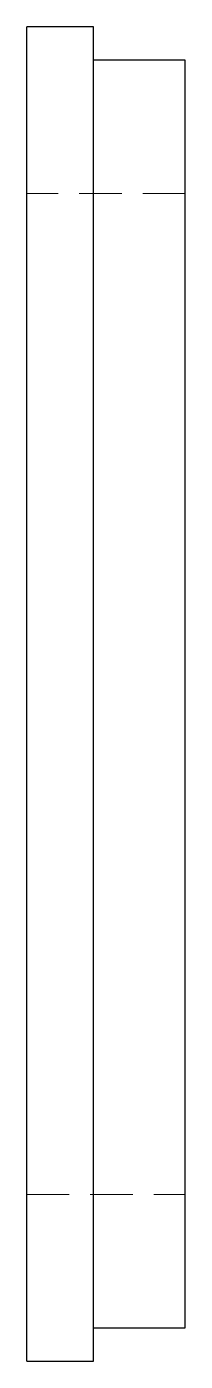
# Model space of a CAD drawing. Header units: millimetres. Extents: x 418.1 to 422.9, y 277 to 317.
import ezdxf

# ---------------------------------------------------------------- set-up
doc = ezdxf.new("R2010")
doc.units = ezdxf.units.MM
doc.linetypes.add('HIDDEN', pattern=[1.905, 1.27, -0.635])

msp = doc.modelspace()

# ---------------------------------------------------------------- linework, layer by layer
at = {"color": 7, "linetype": 'Continuous', "lineweight": 25}
for p, q in [((420.125, 317), (418.125, 317)), ((418.125, 297), (418.125, 317)), ((420.125, 297), (420.125, 317)), ((422.875, 316), (420.125, 316)), ((422.875, 297), (422.875, 316)), ((418.125, 277), (418.125, 297)), ((420.125, 277), (420.125, 297)), ((422.875, 278), (422.875, 297)), ((420.125, 278), (422.875, 278)), ((418.125, 277), (420.125, 277))]:
    msp.add_line(p, q, dxfattribs=at)
at = {"color": 7, "linetype": 'HIDDEN', "lineweight": 18}
for p, q in [((422.875, 312), (418.125, 312)), ((418.125, 282), (422.875, 282))]:
    msp.add_line(p, q, dxfattribs=at)

doc.saveas('drawing.dxf')
